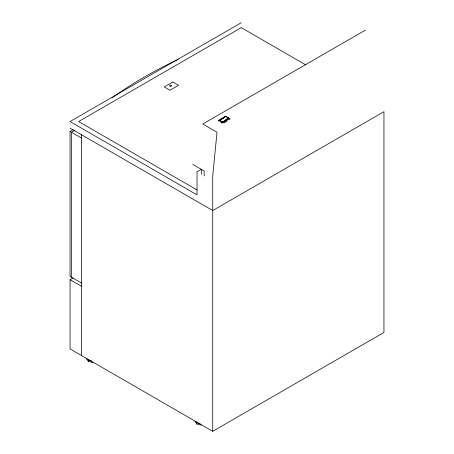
<?xml version="1.0" encoding="UTF-8"?>
<svg xmlns="http://www.w3.org/2000/svg" width="454" height="454" viewBox="0 0 454 454"><rect width="100%" height="100%" fill="white"/><g stroke="black" fill="none" stroke-linecap="round" stroke-linejoin="round"><path stroke-width="0.68" d="M222.721 118.67L225.394 116.303L228.249 117.949L228.424 118.67L222.721 121.967L219.867 120.316L225.394 116.303L225.576 117.024M225.576 120.316L228.249 117.949L222.721 121.967M112.03 97.894C132.767 82.912 155.132 70.251 178.28 59.406M241.267 22.7L70.047 121.553L197.036 194.868L197.036 171.805L201.332 169.325L201.315 174.274M81.459 283.018L70.047 276.429L70.047 131.439L73.117 129.668M74.541 130.491L71.471 132.262L71.471 277.252M365.402 30.112L202.745 124.027L217.012 132.262L212.733 175.925L212.733 431.3L70.047 348.922L70.047 279.721L73.117 277.95M218.436 121.139L218.436 120.316L225.576 116.196L229.855 118.67L229.855 119.493M219.867 120.316L223.862 118.012M229.855 118.67L222.721 122.79L218.436 120.316M223.907 122.926L226.881 121.212M212.733 431.3L383.953 332.447L383.953 111.667L212.733 210.525L70.047 128.147M87.611 359.137L88.36 360.181L91.589 360.953M86.493 358.808L88.36 361.412L92.877 362.496M195.68 421.221L196.803 422.788L200.027 423.559M194.931 421.414L196.803 424.025L201.315 425.103M305.701 64.843L241.267 27.643L78.61 121.553L197.036 189.931M220.882 122.552L222.108 123.261M192.757 164.388L204.169 170.982L204.169 175.925M70.047 131.439L81.459 138.027M70.047 279.721L81.459 286.315M196.803 422.788L196.803 424.025M88.36 360.181L88.36 361.412M81.459 134.736L81.459 355.51M172.781 82.015L164.217 86.952L169.927 90.25L178.484 85.307L172.781 82.015M170.125 86.22A1.01 0.585 0 0 0 171.64 85.715A1.01 0.585 0 0 0 170.125 85.21A1.01 0.585 0 0 0 170.125 86.22"/></g></svg>
